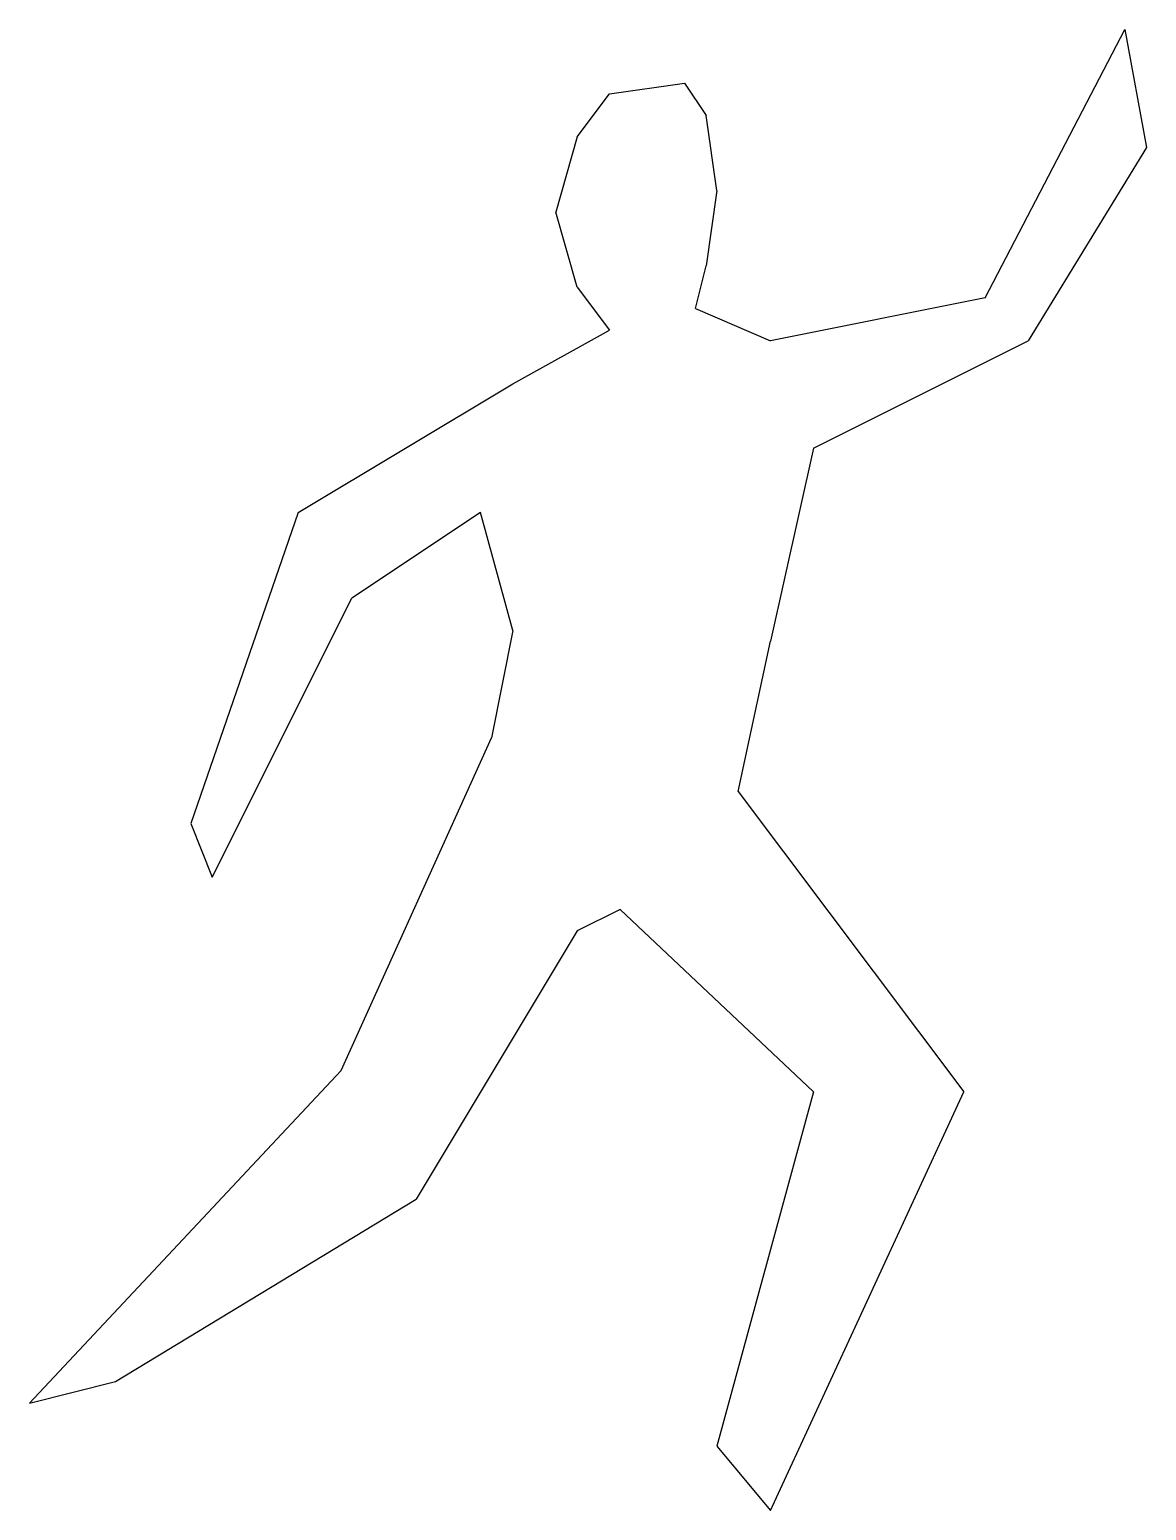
# Model space of a CAD drawing. Extents: x -1.75 to 0.89, y 0 to 3.51.
import ezdxf

# ---------------------------------------------------------------- set-up
doc = ezdxf.new("R2010")
doc.units = 0
doc.layers.get('0').update_dxf_attribs({"linetype": 'CONTINUOUS'})

msp = doc.modelspace()

# ---------------------------------------------------------------- linework, layer by layer
at = {"linetype": 'BYBLOCK'}
for points, invisible_edges in [([(0.6096, 2.7686), (0.508, 2.8702), (0.8382, 3.5052), (0.889, 3.2258)], 1), ([(-0.381, 3.3528), (-0.2032, 3.3782), (-0.1524, 3.302), (-0.4572, 3.2512)], 4), ([(-0.1524, 3.302), (-0.4572, 3.2512), (-0.508, 3.0734), (-0.127, 3.1242)], 5), ([(-0.508, 3.0734), (-0.127, 3.1242), (-0.1524, 2.9464), (-0.4572, 2.8956)], 5), ([(-0.1524, 2.9464), (-0.4572, 2.8956), (-0.381, 2.794), (-0.1778, 2.8448)], 5), ([(-0.381, 2.794), (-0.1778, 2.8448), (0, 2.7686), (-0.6096, 2.667)], 5), ([(0, 2.7686), (0.1016, 2.5146), (0.6096, 2.7686), (0.508, 2.8702)], 5), ([(-0.6096, 2.667), (-0.6858, 2.3622), (-0.9906, 2.159), (-1.1176, 2.3622)], 5), ([(-0.6858, 2.3622), (0.1016, 2.5146), (0, 2.0574), (-0.6096, 2.0828)], 5), ([(-0.9906, 2.159), (-1.1176, 2.3622), (-1.3716, 1.6256), (-1.3208, 1.4986)], 1), ([(0, 2.0574), (-0.6096, 2.0828), (-0.6604, 1.8288), (-0.0762, 1.7018)], 5), ([(-0.6604, 1.8288), (-0.4572, 1.3716), (-0.8382, 0.7366), (-1.016, 1.0414)], 5), ([(-0.6604, 1.8288), (-0.0762, 1.7018), (-0.3556, 1.4224), (-0.4572, 1.3716)], 11), ([(-0.3556, 1.4224), (-0.0762, 1.7018), (0.4572, 0.9906), (0.1016, 0.9906)], 5), ([(-0.8382, 0.7366), (-1.016, 1.0414), (-1.7526, 0.254), (-1.5494, 0.3048)], 1), ([(0.4572, 0.9906), (0.1016, 0.9906), (-0.127, 0.1524), (0, 0)], 1)]:
    msp.add_3dface(points, dxfattribs=dict(at, invisible_edges=invisible_edges))

doc.saveas('drawing.dxf')
